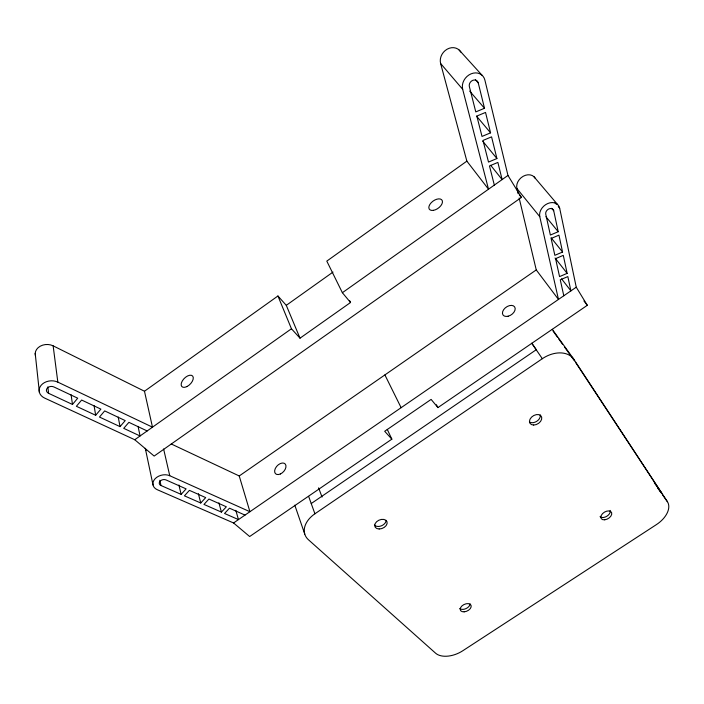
<?xml version="1.0" encoding="UTF-8"?>
<svg xmlns="http://www.w3.org/2000/svg" width="704" height="704" viewBox="0 0 704 704"><rect width="100%" height="100%" fill="white"/><g stroke="black" fill="none" stroke-linecap="round" stroke-linejoin="round"><path stroke-width="1.06" d="M72.477 404.457L77.722 398.191L53.865 386.936A4.831 3.705 -4.5 0 0 47.186 388.23A4.831 3.705 -4.5 0 0 48.602 393.325L72.477 404.457L71.104 394.794M95.665 415.272L100.883 409.121L81.638 400.039L76.393 406.287L95.665 415.272L94.072 405.627M120.032 426.633L125.224 420.605L104.685 410.907L99.466 417.041L120.032 426.633L118.219 417.023M181.13 494.375L186.111 488.884L165.994 479.926A4.277 3.106 -12.8 0 0 160.072 481.21A4.277 3.106 -12.8 0 0 160.987 485.514L181.13 494.375L178.913 485.003M200.746 503.008L205.7 497.605L189.42 490.354L184.439 495.836L200.746 503.008L198.378 493.671M221.417 512.098L226.345 506.792L208.921 499.039L203.966 504.425L221.417 512.098L218.9 502.814M35.455 355.758A11.598 9.108 -2.9 0 1 40.207 346.21A11.598 9.108 -2.9 0 1 53.143 345.849L144.478 391.239L277.93 295.988L286.282 305.334L300.01 338.184L350.53 302.509L349.58 300.59M460.865 52.122A11.994 10.322 -51.8 0 0 447.146 49.192A11.994 10.322 -51.8 0 0 440.625 63.51L466.866 161.137L326.797 261.114L342.373 292.706L350.53 302.509M286.282 305.334L333.01 272.078M144.478 391.239L152.486 427.178L57.834 382.131A12.074 9.266 -4.5 0 0 41.087 385.343A12.074 9.266 -4.5 0 0 44.669 398.094L134.754 439.736L291.447 328.768L277.93 295.988M342.373 292.706L507.962 175.437L484.889 80.08A12.505 10.56 -49.4 0 0 471.064 73.841A12.505 10.56 -49.4 0 0 462.678 89.311L488.506 189.209L466.866 161.137M507.962 175.437L521.409 197.446L154.15 456.069L134.754 439.736M171.257 443.978L239.228 475.966L536.254 269.922L519.147 197.991M239.228 475.966L249.92 511.711L169.761 475.728A10.692 7.762 -12.8 0 0 154.942 478.922A10.692 7.762 -12.8 0 0 157.247 489.694L233.561 522.966L576.25 287.197L559.68 208.217L558.29 206.58M387.262 429.378L391.855 439.155L249.656 536.527L233.561 522.966M391.855 439.155L384.692 431.279L431.121 399.406L437.932 407.598L587.312 305.307L576.25 287.197M311.221 503.554L536.21 349.756M314.917 513.779L542.326 358.706A25.564 18.093 -33.8 0 1 573.927 359.436L667.401 501.679A21.974 13.35 -32.4 0 1 656.445 524.586L462.757 650.778A21.305 12.786 -24.7 0 1 435.574 653.18L308.431 539.739A24.807 17.098 -21.1 0 1 314.917 513.779L308.634 496.382M567.151 273.354L559.557 276.61L555.588 258.65L563.288 255.358L567.151 273.354L555.051 258.007M562.566 252.032L554.858 255.323L551.126 238.471L558.95 235.145L562.566 252.032L551.047 237.697M558.21 231.713L550.37 235.048L545.75 214.13A4.47 3.45 -41.4 0 1 548.962 208.886A4.47 3.45 -41.4 0 1 553.714 210.751L558.21 231.713L545.917 216.718M496.918 158.541L488.506 162.078L483.014 140.439L491.568 136.858L496.918 158.541L482.706 141.17M490.574 132.836L482.002 136.435L476.837 116.063L485.531 112.429L490.574 132.836L476.538 116.134M484.51 108.266L475.781 111.91L469.348 86.539A5.007 4.224 -49.4 0 1 472.71 80.37A5.007 4.224 -49.4 0 1 478.227 82.843L484.51 108.266L469.691 91.115M245.001 515.099L229.478 508.182L224.55 513.48L238.462 519.596L235.822 510.347M147.162 430.954L128.902 422.338L123.719 428.349L140.07 435.978L138.072 426.386M459.158 50.01L482.082 75.275M291.447 328.768L300.01 338.184M475.394 79.658L478.227 82.843M440.625 63.51L462.678 89.311M533.799 176.537L557.41 204.327M554.814 202.488L556.204 204.125M551.646 208.287L553.714 210.751M535.225 178.253A10.745 8.518 -42.5 0 0 523.222 176.264A10.745 8.518 -42.5 0 0 516.886 188.478L539.774 216.674L558.466 299.429L536.254 269.922M519.358 194.911L521.409 197.446M490.67 165.29L502.119 179.573L497.878 162.413L489.482 165.95L494.331 185.09M583.942 300.995L587.312 305.307M561.563 278.828L570.9 290.866L567.838 276.584L560.27 279.822L563.79 295.768M552.297 329.349L573.927 359.436M553.027 331.03L557.454 337.181M558.712 338.941L562.505 344.212M564.397 346.852L570.073 354.763M571.34 356.514L574.49 360.914M575.758 362.666L661.83 493.39L654.298 482.777M657.906 488.321L661.074 492.774M662.341 494.551L667.401 501.679M531.802 343.165L536.105 349.457M531.925 343.49L542.326 358.706M436.41 404.747L437.932 407.598M384.894 374.915L401.122 407.678M318.604 487.854L322.045 497.05M294.791 505.155L304.762 534.081M516.886 188.478L518.144 193.767M163.618 448.976L169.761 475.728M159.843 480.286L160.987 485.514M153.023 485.003L145.288 448.307A10.296 7.691 -11.9 0 0 146.054 450.182M53.143 345.849L57.834 382.131M47.846 386.874L48.602 393.325M35.2 353.39L39.406 392.436M539.774 216.674A11.176 8.633 -41.4 0 1 547.782 203.518A11.176 8.633 -41.4 0 1 559.68 208.217M470.07 603.865A5.861 3.617 -25.5 0 1 465.881 608.652A5.861 3.617 -25.5 0 1 459.738 608.458M610.157 510.409A5.984 3.731 -31.3 0 1 606.804 516.261A5.984 3.731 -31.3 0 1 600.046 516.613M540.206 414.858A6.653 4.62 -31.7 0 1 536.914 421.186A6.653 4.62 -31.7 0 1 529.575 422.03M386.109 520.423A6.512 4.444 -23.4 0 1 381.374 525.835A6.512 4.444 -23.4 0 1 374.431 525.052M280.359 473.994A6.873 4.33 -46.2 0 0 285.208 463.989A6.873 4.33 -46.2 0 0 275.352 468.406A6.873 4.33 -46.2 0 0 280.359 473.994M508.174 316.21A7.075 4.585 -34.9 0 0 514.633 306.882A7.075 4.585 -34.9 0 0 503.65 309.672A7.075 4.585 -34.9 0 0 508.174 316.21M379.174 528.986A6.53 4.444 -23.4 0 0 387.006 521.77A6.53 4.444 -23.4 0 0 376.631 521.708A6.53 4.444 -23.4 0 0 379.174 528.986M533.641 425.04A6.67 4.62 -31.7 0 0 541.675 417.155A6.67 4.62 -31.7 0 0 531.555 417.129A6.67 4.62 -31.7 0 0 533.641 425.04M604.736 519.798A6.002 3.731 -31.3 0 0 611.635 512.688A6.002 3.731 -31.3 0 0 602.536 513.63A6.002 3.731 -31.3 0 0 604.736 519.798M464.147 611.838A5.87 3.617 -25.5 0 0 471.055 605.352A5.87 3.617 -25.5 0 0 461.868 605.994A5.87 3.617 -25.5 0 0 464.147 611.838M433.444 210.346A7.797 4.4 -35.9 0 0 442.341 200.851A7.797 4.4 -35.9 0 0 431.165 202.761A7.797 4.4 -35.9 0 0 433.444 210.346M186.868 386.602A7.542 4.127 -45.2 0 0 192.65 376.05A7.542 4.127 -45.2 0 0 182.151 381.207A7.542 4.127 -45.2 0 0 186.868 386.602"/></g></svg>
